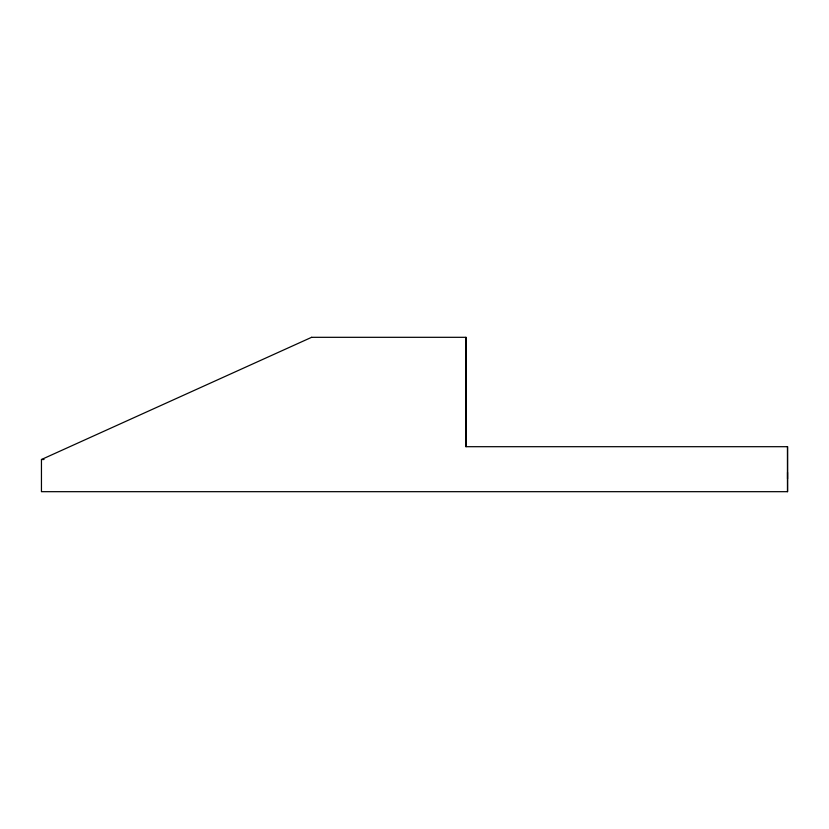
<?xml version="1.0" encoding="UTF-8"?>
<svg xmlns="http://www.w3.org/2000/svg" width="829" height="829" viewBox="0 0 829 829"><rect width="100%" height="100%" fill="white"/><g stroke="black" fill="none" stroke-linecap="round" stroke-linejoin="round"><path stroke-width="1.24" d="M787.54 446.696L465.95 446.696L465.96 337.31L311.58 337.32M787.529 478.83L787.529 446.686L787.55 491.68L41.45 491.68L41.45 459.515L44.041 459.515M41.45 459.515L311.6 337.32M787.529 472.375L787.54 491.67M465.96 337.32L465.96 446.686"/></g></svg>
